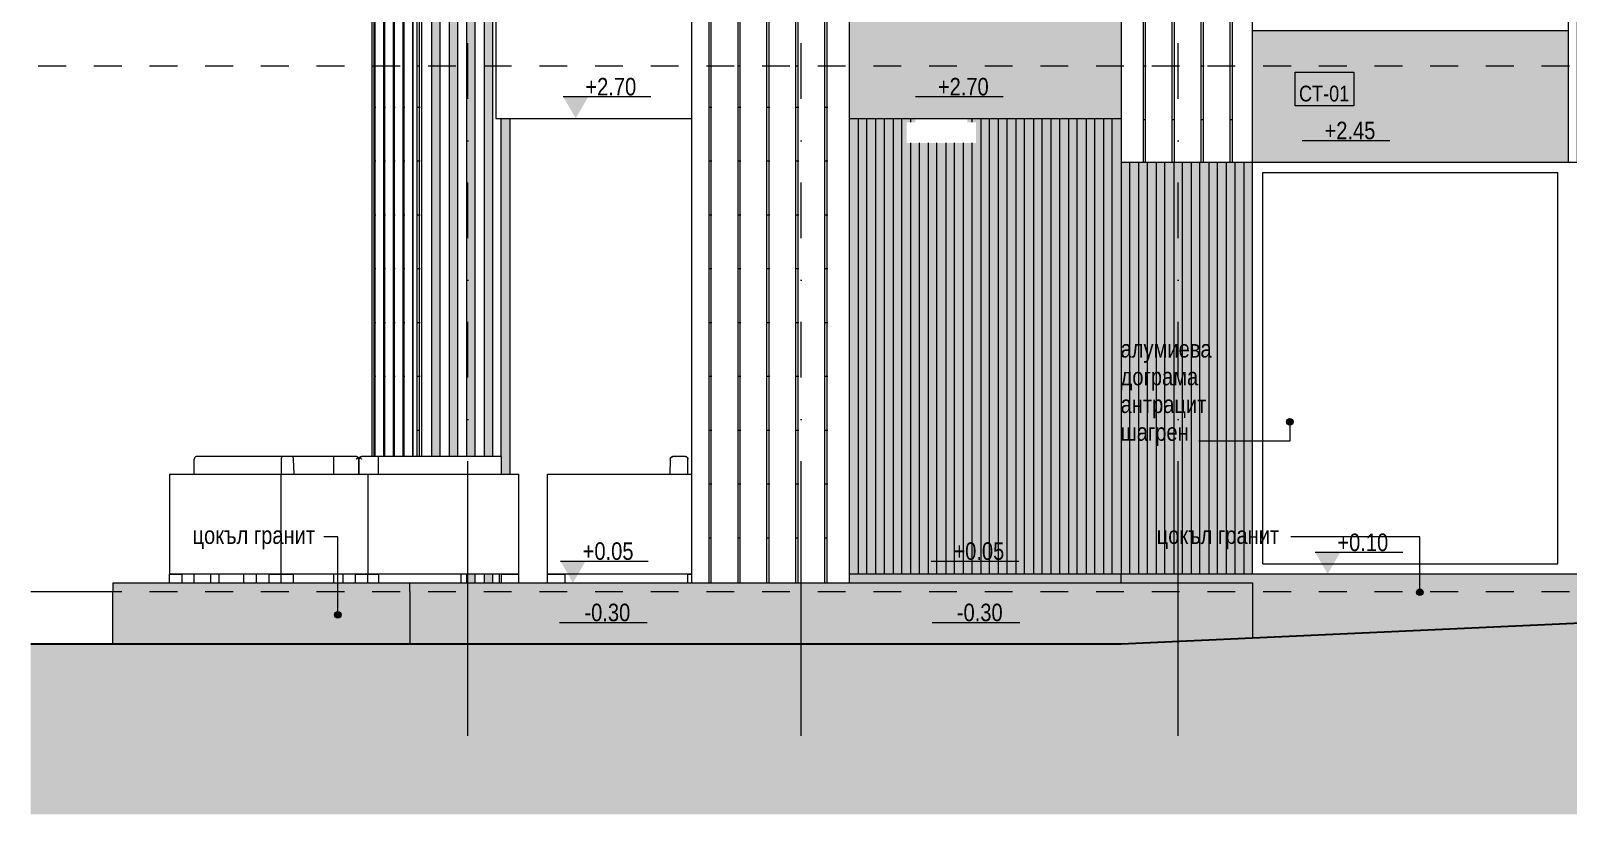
# Model space of a CAD drawing. Header units: centimetres. Extents: x -205 to 1393, y -127 to 835.
# Drawn here: x -205 to 672, y -127 to 320 of the extents above; entities that cross this region are included whole.
import ezdxf

# ---------------------------------------------------------------- set-up
doc = ezdxf.new("R2010")
doc.units = ezdxf.units.CM
doc.linetypes.add('Dash', pattern=[31.75, 15.875, -15.875])
doc.linetypes.add('Dash dot', pattern=[79.375, 31.75, -23.8125, 0, -23.8125])
for name, color, linetype, lineweight in [('A-ANNO-NOTE', 7, 'Continuous', 9), ('A-DETL-GENF', 7, 'Continuous', 9), ('A-FLOR', 7, 'Continuous', 9), ('A-FLOR-LEVL', 7, 'Continuous', 9), ('A-FLOR-PATT', 7, 'Continuous', 9), ('A-GLAZ', 7, 'Continuous', 5), ('A-GLAZ-CWMG', 7, 'Continuous', 9), ('A-WALL', 7, 'Continuous', 9), ('A-WALL-IDEN', 7, 'Continuous', 9), ('A-WALL-PATT', 7, 'Continuous', 9), ('G-ANNO-DIMS', 7, 'Continuous', 9), ('G-ANNO-TEXT', 7, 'Continuous', 9), ('I-FURN', 7, 'Continuous', 9), ('S-GRID', 7, 'Continuous', 9)]:
    doc.layers.add(name, color=color, linetype=linetype, lineweight=lineweight)
doc.layers.add('A-DETL', color=7, linetype='Continuous', lineweight=9, true_color=0x008000)
doc.styles.add('Arial Narrow', font='ARIALN.TTF', dxfattribs={"height": 10})
doc.styles.add('Arial Narrow_1', font='ARIALN.TTF', dxfattribs={"height": 9})
doc.styles.add('Arial Narrow_2', font='ARIALN.TTF', dxfattribs={"height": 10})
pattern_1 = [(0, (-3.79, 0), (5.51, 30.709), [0.27975, -5.231]), (90, (-9.3, 0), (-5.51, 30.709), [30.709, 0]), (90, (-8.876, 0), (-5.51, 30.709), [30.709, 0])]
pattern_2 = [(0, (-3.79, 300), (5.51, 30.709), [0.27975, -5.231]), (90, (-9.3, 300), (-5.51, 30.709), [30.709, 0]), (90, (-8.876, 300), (-5.51, 30.709), [30.709, 0])]

# ---------------------------------------------------------------- blocks, each defined once
blk = doc.blocks.new('Sofa-08 - 1400 x 800-1678489-ЗАПАД')
at = {"layer": 'I-FURN'}
for p, q in [((-19.51, 77), (-32.61, 77)), ((-18.01, 67), (-18.01, 75.5)), ((-18.01, 75.5), (-18.01, 67)), ((-18.01, 67), (-18.01, 75.5)), ((-6.91, 77), (-16.51, 77)), ((-98.01, 10), (-98.01, 5)), ((61.99, 10), (61.99, 5))]:
    blk.add_line(p, q, dxfattribs=at)
for points in [[(-18.47, 76.58), (-18.55, 76.65), (-18.71, 76.78), (-18.97, 76.91), (-19.24, 76.98), (-19.42, 77), (-19.51, 77)], [(-19.51, 75.56), (-19.42, 75.65), (-19.24, 75.83), (-18.97, 76.1), (-18.71, 76.35), (-18.55, 76.51), (-18.47, 76.58)], [(-18.01, 75.5), (-18.01, 75.6), (-18.03, 75.8), (-18.12, 76.09), (-18.27, 76.36), (-18.4, 76.51), (-18.47, 76.58)], [(-18.18, 76.19), (-18.19, 76.21), (-18.2, 76.23), (-18.21, 76.25)], [(-18.06, 75.89), (-18.07, 75.91), (-18.07, 75.93), (-18.08, 75.96)], [(-17.55, 76.58), (-17.62, 76.51), (-17.75, 76.36), (-17.9, 76.09), (-17.99, 75.8), (-18.01, 75.6), (-18.01, 75.5)], [(-17.94, 75.96), (-17.95, 75.93), (-17.95, 75.91), (-17.96, 75.89)], [(-17.81, 76.25), (-17.82, 76.23), (-17.83, 76.21), (-17.84, 76.19)], [(-16.51, 77), (-16.6, 77), (-16.78, 76.98), (-17.05, 76.91), (-17.31, 76.78), (-17.47, 76.65), (-17.55, 76.58)], [(-17.55, 76.58), (-17.47, 76.51), (-17.31, 76.35), (-17.05, 76.1), (-16.78, 75.83), (-16.6, 75.65), (-16.51, 75.56)]]:
    blk.add_open_spline(points, degree=3, dxfattribs=at)
blk = doc.blocks.new('Tisch-12 Garten - 1200 x 700-1680447-ЗАПАД')
at = {"layer": 'I-FURN'}
blk.add_line((40.09, 10), (40.09, 5), dxfattribs=at)
blk = doc.blocks.new('Sofa-10 - 900 x 700-1663874-ЗАПАД')
at = {"layer": 'I-FURN'}
for p, q in [((63.09, 77), (-6.91, 77)), ((-6.91, 75.5), (-6.91, 77)), ((-6.91, 67), (-6.91, 75.5)), ((63.09, 77), (63.09, 75.5)), ((63.09, 75.5), (63.09, 67)), ((-12.89, 67), (73.09, 67)), ((73.09, 10), (73.09, 67)), ((-12.89, 10), (-6.91, 10)), ((73.09, 10), (-12.89, 10)), ((-6.91, 10), (-6.91, 5)), ((63.09, 10), (73.09, 10)), ((63.09, 10), (63.09, 5)), ((73.09, 5), (73.09, 10))]:
    blk.add_line(p, q, dxfattribs=at)
blk = doc.blocks.new('Sofa-10 - 900 x 700-V18-ЗАПАД')
at = {"layer": 'I-FURN'}
for p, q in [((-32.61, 77), (-56.34, 77)), ((-32.61, 77), (-32.61, 75.5)), ((-32.61, 75.5), (-32.61, 67)), ((-102.61, 10), (-102.61, 5)), ((-32.61, 10), (-32.61, 5))]:
    blk.add_line(p, q, dxfattribs=at)
blk = doc.blocks.new('Sofa-08 - 1400 x 800-V19-ЗАПАД')
at = {"layer": 'I-FURN'}
for p, q in [((159.53, 75.56), (159.18, 67)), ((168.09, 77), (161.03, 77)), ((169.59, 67), (169.59, 75.5)), ((89.59, 10), (89.59, 67)), ((89.59, 67), (171.59, 67)), ((89.59, 10), (99.59, 10)), ((89.59, 5), (89.59, 10)), ((171.59, 10), (89.59, 10)), ((99.59, 5), (99.59, 10)), ((169.59, 10), (171.59, 10)), ((169.59, 5), (169.59, 10))]:
    blk.add_line(p, q, dxfattribs=at)
for centre, start, end in [((161.03, 75.5), 90, 177.67847), ((168.09, 75.5), 360, 90)]:
    blk.add_arc(centre, 1.5, start, end, dxfattribs=at)
for points, knots in [([(159.58, 75.9), (159.57, 75.88), (159.55, 75.76), (159.53, 75.65), (159.53, 75.56)], [0.6902808, 0.6902808, 0.6902808, 0.6902808, 0.75, 1, 1, 1, 1]), ([(159.53, 75.56), (159.53, 75.65), (159.55, 75.76), (159.57, 75.88), (159.58, 75.9)], [0, 0, 0, 0, 0.25, 0.3097192, 0.3097192, 0.3097192, 0.3097192]), ([(159.71, 76.23), (159.69, 76.18), (159.65, 76.11), (159.62, 76.03), (159.61, 75.99)], [0.3744563, 0.3744563, 0.3744563, 0.3744563, 0.5, 0.6016652, 0.6016652, 0.6016652, 0.6016652]), ([(159.61, 75.99), (159.62, 76.03), (159.65, 76.11), (159.69, 76.18), (159.71, 76.23)], [0.3983348, 0.3983348, 0.3983348, 0.3983348, 0.5, 0.6255437, 0.6255437, 0.6255437, 0.6255437]), ([(160.59, 76.94), (160.56, 76.93), (160.48, 76.9), (160.4, 76.86), (160.35, 76.84)], [0.3983348, 0.3983348, 0.3983348, 0.3983348, 0.5, 0.6255437, 0.6255437, 0.6255437, 0.6255437]), ([(160.35, 76.84), (160.4, 76.86), (160.48, 76.9), (160.56, 76.93), (160.59, 76.94)], [0.3744563, 0.3744563, 0.3744563, 0.3744563, 0.5, 0.6016652, 0.6016652, 0.6016652, 0.6016652]), ([(161.03, 77), (160.94, 77), (160.82, 76.99), (160.71, 76.97), (160.69, 76.96)], [0, 0, 0, 0, 0.25, 0.3097192, 0.3097192, 0.3097192, 0.3097192]), ([(160.69, 76.96), (160.71, 76.97), (160.82, 76.99), (160.94, 77), (161.03, 77)], [0.6902808, 0.6902808, 0.6902808, 0.6902808, 0.75, 1, 1, 1, 1]), ([(168.43, 76.96), (168.41, 76.96), (168.3, 76.99), (168.18, 77), (168.09, 77)], [0.6897634, 0.6897634, 0.6897634, 0.6897634, 0.75, 1, 1, 1, 1]), ([(168.09, 77), (168.18, 77), (168.3, 76.99), (168.41, 76.96), (168.43, 76.96)], [0, 0, 0, 0, 0.25, 0.3102366, 0.3102366, 0.3102366, 0.3102366]), ([(168.77, 76.83), (168.73, 76.86), (168.65, 76.89), (168.57, 76.92), (168.53, 76.93)], [0.375, 0.375, 0.375, 0.375, 0.5, 0.6011906, 0.6011906, 0.6011906, 0.6011906]), ([(168.53, 76.93), (168.57, 76.92), (168.65, 76.89), (168.73, 76.86), (168.77, 76.83)], [0.3988094, 0.3988094, 0.3988094, 0.3988094, 0.5, 0.625, 0.625, 0.625, 0.625]), ([(169.52, 75.94), (169.51, 75.98), (169.48, 76.05), (169.45, 76.12), (169.44, 76.15)], [0.3988094, 0.3988094, 0.3988094, 0.3988094, 0.5, 0.590919, 0.590919, 0.590919, 0.590919]), ([(169.44, 76.15), (169.45, 76.12), (169.48, 76.05), (169.51, 75.98), (169.52, 75.94)], [0.409081, 0.409081, 0.409081, 0.409081, 0.5, 0.6011906, 0.6011906, 0.6011906, 0.6011906]), ([(169.59, 75.5), (169.59, 75.59), (169.58, 75.71), (169.55, 75.82), (169.55, 75.85)], [0, 0, 0, 0, 0.25, 0.3102366, 0.3102366, 0.3102366, 0.3102366]), ([(169.55, 75.85), (169.55, 75.82), (169.58, 75.71), (169.59, 75.59), (169.59, 75.5)], [0.6897634, 0.6897634, 0.6897634, 0.6897634, 0.75, 1, 1, 1, 1])]:
    blk.add_open_spline(points, degree=3, knots=knots, dxfattribs=at)
for points in [[(159.99, 76.58), (159.91, 76.51), (159.85, 76.43), (159.79, 76.35)], [(159.79, 76.35), (159.85, 76.43), (159.91, 76.51), (159.99, 76.58)], [(160.23, 76.77), (160.14, 76.72), (160.06, 76.65), (159.99, 76.58)], [(159.99, 76.58), (160.06, 76.65), (160.14, 76.72), (160.23, 76.77)], [(169.15, 76.56), (169.07, 76.64), (168.99, 76.7), (168.9, 76.76)], [(168.9, 76.76), (168.99, 76.7), (169.07, 76.64), (169.15, 76.56)], [(169.34, 76.32), (169.29, 76.4), (169.22, 76.48), (169.15, 76.56)], [(169.15, 76.56), (169.22, 76.48), (169.29, 76.4), (169.34, 76.32)]]:
    blk.add_open_spline(points, degree=3, dxfattribs=at)
blk = doc.blocks.new('Sofa-10 - 900 x 700-V20-ЗАПАД')
at = {"layer": 'I-FURN'}
for p, q in [((-111.89, 67), (-111.89, 75.5)), ((-61.33, 77), (-110.83, 77)), ((-62.39, 75.5), (-62.39, 67)), ((-56.34, 77), (-61.33, 77)), ((-55.03, 67), (-55.28, 75.56)), ((-126.03, 67), (-62.39, 67)), ((-126.03, 67), (-126.03, 10)), ((-62.39, 10), (-62.39, 67)), ((-62.39, 67), (-12.89, 67)), ((-12.89, 67), (-12.89, 10)), ((-126.03, 10), (-118.96, 10)), ((-126.03, 5), (-126.03, 10)), ((-62.39, 10), (-126.03, 10)), ((-118.96, 10), (-118.96, 5)), ((-111.89, 5), (-111.89, 10)), ((-83.6, 5), (-83.6, 10)), ((-76.53, 5), (-76.53, 10)), ((-69.46, 10), (-62.39, 10)), ((-69.46, 10), (-69.46, 5)), ((-62.39, 10), (-55.32, 10)), ((-62.39, 5), (-62.39, 10)), ((-12.89, 10), (-62.39, 10)), ((-55.32, 5), (-55.32, 10)), ((-27.04, 5), (-27.04, 10)), ((-19.96, 10), (-12.89, 10)), ((-19.96, 5), (-19.96, 10)), ((-12.89, 5), (-12.89, 10))]:
    blk.add_line(p, q, dxfattribs=at)
for centre, start_param, end_param in [((-110.83, 75.5), 0, 1.570796), ((-61.33, 75.5), 0, 1.570796), ((-56.34, 75.5), 4.752907, 6.283185)]:
    blk.add_ellipse(centre, major_axis=(0, 1.5), ratio=0.707107, start_param=start_param, end_param=end_param, dxfattribs=at)
blk = doc.blocks.new('Rectangular Mullion - TEC_LAMEL-2326487-ЗАПАД')
at = {"layer": 'A-GLAZ-CWMG', "true_color": 0xcfc6ba}
blk.add_hatch(color=9, dxfattribs=at).paths.add_polyline_path([(269.33, 10), (271.59, 10), (271.59, 270), (266.59, 270), (266.59, 10)])
at = {"layer": 'A-GLAZ-CWMG'}
for p, q in [((266.59, 270), (266.59, 10)), ((271.59, 10), (271.59, 270)), ((271.59, 10), (266.59, 10))]:
    blk.add_line(p, q, dxfattribs=at)
blk = doc.blocks.new('Rectangular Mullion - TEC_LAMEL-V21-ЗАПАД')
at = {"layer": 'A-GLAZ-CWMG', "true_color": 0xcfc6ba}
h = blk.add_hatch(color=9, dxfattribs=at)
h.paths.add_polyline_path([(296.59, 10), (301.59, 10), (301.59, 256.03), (296.59, 256.03), (296.59, 30.21)])
h.paths.add_polyline_path([(296.59, 267.81), (299.24, 267.81), (299.24, 270), (296.59, 270)])
at = {"layer": 'A-GLAZ-CWMG'}
for p, q in [((296.59, 270), (296.59, 267.81)), ((296.59, 256.03), (296.59, 10)), ((301.59, 10), (301.59, 256.03)), ((301.59, 10), (296.59, 10))]:
    blk.add_line(p, q, dxfattribs=at)
blk = doc.blocks.new('Rectangular Mullion - TEC_LAMEL-V22-ЗАПАД')
at = {"layer": 'A-GLAZ-CWMG', "true_color": 0xcfc6ba}
blk.add_hatch(color=9, dxfattribs=at).paths.add_polyline_path([(306.59, 10), (311.59, 10), (311.59, 256.03), (306.59, 256.03), (306.59, 30.21)])
at = {"layer": 'A-GLAZ-CWMG'}
for p, q in [((306.59, 256.03), (306.59, 10)), ((311.59, 10), (311.59, 256.03)), ((311.59, 10), (306.59, 10))]:
    blk.add_line(p, q, dxfattribs=at)
blk = doc.blocks.new('Rectangular Mullion - TEC_LAMEL-V23-ЗАПАД')
at = {"layer": 'A-GLAZ-CWMG', "true_color": 0xcfc6ba}
h = blk.add_hatch(color=9, dxfattribs=at)
h.paths.add_polyline_path([(326.59, 10), (331.59, 10), (331.59, 256.03), (326.59, 256.03), (326.59, 30.21)])
h.paths.add_polyline_path([(328.93, 267.81), (331.59, 267.81), (331.59, 270), (328.93, 270)])
at = {"layer": 'A-GLAZ-CWMG'}
for p, q in [((331.59, 267.81), (331.59, 270)), ((326.59, 256.03), (326.59, 10)), ((331.59, 10), (331.59, 256.03)), ((331.59, 10), (326.59, 10))]:
    blk.add_line(p, q, dxfattribs=at)
blk = doc.blocks.new('Rectangular Mullion - TEC_LAMEL-2421523-ЗАПАД')
at = {"layer": 'A-GLAZ-CWMG', "true_color": 0xcfc6ba}
blk.add_hatch(color=9, dxfattribs=at).paths.add_polyline_path([(23.34, 77), (28.34, 77), (28.34, 540.25), (26.59, 540.25), (26.59, 545.18), (23.34, 545.18), (23.34, 80.66)])
at = {"layer": 'A-GLAZ-CWMG'}
for p, q in [((23.34, 545.18), (26.59, 545.18)), ((23.34, 545.18), (23.34, 77)), ((28.34, 77), (28.34, 540.25))]:
    blk.add_line(p, q, dxfattribs=at)
blk = doc.blocks.new('Rectangular Mullion - TEC_LAMEL-V24-ЗАПАД')
at = {"layer": 'A-GLAZ-CWMG', "true_color": 0xcfc6ba}
h = blk.add_hatch(color=9, dxfattribs=at)
h.paths.add_polyline_path([(48.34, 5), (48.34, 10), (43.34, 10), (43.34, 5), (44.56, 5)])
h.paths.add_polyline_path([(43.34, 77), (48.34, 77), (48.34, 540.25), (46.59, 540.25), (46.59, 545.18), (43.34, 545.18), (43.34, 82.49)])
at = {"layer": 'A-GLAZ-CWMG'}
for p, q in [((43.34, 545.18), (46.59, 545.18)), ((43.34, 545.18), (43.34, 77)), ((48.34, 77), (48.34, 540.25)), ((43.34, 10), (43.34, 5)), ((48.34, 5), (48.34, 10))]:
    blk.add_line(p, q, dxfattribs=at)
blk = doc.blocks.new('Rectangular Mullion - TEC_LAMEL-V25-ЗАПАД')
at = {"layer": 'A-GLAZ-CWMG', "true_color": 0xcfc6ba}
h = blk.add_hatch(color=9, dxfattribs=at)
h.paths.add_polyline_path([(58.34, 5), (58.34, 10), (53.34, 10), (53.34, 5)])
h.paths.add_polyline_path([(53.34, 77), (58.34, 77), (58.34, 540.25), (56.59, 540.25), (56.59, 545.18), (53.34, 545.18), (53.34, 83.41)])
at = {"layer": 'A-GLAZ-CWMG'}
for p, q in [((53.34, 545.18), (56.59, 545.18)), ((53.34, 545.18), (53.34, 77)), ((58.34, 77), (58.34, 540.25)), ((53.34, 10), (53.34, 5)), ((58.34, 5), (58.34, 10))]:
    blk.add_line(p, q, dxfattribs=at)
blk = doc.blocks.new('SINGLE - F - 180x252-2482068-ЗАПАД')
at = {"layer": 'A-GLAZ'}
for p, q in [((497.49, 15.9), (497.49, 239.1)), ((497.49, 239.1), (665.69, 239.1)), ((665.69, 15.9), (665.69, 239.1)), ((497.49, 15.9), (665.69, 15.9))]:
    blk.add_line(p, q, dxfattribs=at)
blk = doc.blocks.new('Rectangular Mullion - TEC_LAMEL-2421484-ЗАПАД')
at = {"layer": 'A-GLAZ-CWMG', "true_color": 0xcfc6ba}
blk.add_hatch(color=9, dxfattribs=at).paths.add_polyline_path([(63.09, 67), (68.09, 67), (68.09, 270), (63.09, 270), (63.09, 75.5)])
at = {"layer": 'A-GLAZ-CWMG'}
for p, q in [((63.09, 77), (63.09, 270)), ((68.09, 270), (68.09, 67))]:
    blk.add_line(p, q, dxfattribs=at)
blk = doc.blocks.new('Rectangular Mullion - TEC_LAMEL-2379041-ЗАПАД')
at = {"layer": 'A-GLAZ-CWMG', "true_color": 0xcfc6ba}
blk.add_hatch(color=9, dxfattribs=at).paths.add_polyline_path([(416.59, 10), (421.59, 10), (421.59, 245), (416.59, 245), (416.59, 10.55)])
at = {"layer": 'A-GLAZ-CWMG'}
for p, q in [((416.59, 245), (416.59, 10)), ((421.59, 10), (421.59, 245)), ((421.59, 10), (416.59, 10))]:
    blk.add_line(p, q, dxfattribs=at)
blk = doc.blocks.new('Spot Elevations - ELEVATION_PROJECT-150941-ЗАПАД')
at = {"layer": 'A-ANNO-NOTE'}
blk.add_hatch(color=256, dxfattribs=at).paths.add_polyline_path([(991.89, 748.17), (1006.2, 748.17), (999.05, 735.77)])
blk.add_line((991.89, 748.17), (1041.89, 748.17), dxfattribs=at)

msp = doc.modelspace()

# ---------------------------------------------------------------- hatches: boundary and pattern name
at = {"layer": 'A-DETL-GENF'}
h = msp.add_hatch(dxfattribs=at)
h.set_pattern_fill('FP4_62', color=256, style=0, pattern_type=2)
h.set_pattern_definition([(0, (1285.616, 0), (19.05, 19.05), [19.05, -19.05]), (0, (1285.616, 7.144), (19.05, 19.05), [19.05, -19.05]), (0, (1285.616, 14.287), (19.05, 19.05), [19.05, -19.05]), (90, (1287.997, 16.669), (-19.05, 19.05), [19.05, -19.05]), (90, (1295.141, 16.669), (-19.05, 19.05), [19.05, -19.05]), (90, (1302.284, 16.669), (-19.05, 19.05), [19.05, -19.05])])
h.paths.add_polyline_path([(294.3, -127.06), (1393.14, -127.06), (1393.14, 0), (1071.59, 0), (416.59, -30), (-205.17, -30), (-205.17, -127.06), (194.4, -127.06)])
at = {"layer": 'A-FLOR-PATT', "lineweight": 5, "true_color": 0xebebeb}
for points in [[(-5.38, 0), (11.09, 0), (11.09, 5), (-158.41, 5), (-158.41, 0), (-30.36, 0)], [(481.6, 0), (491.59, 0), (491.59, 5), (11.09, 5), (11.09, 0), (469.11, 0)]]:
    msp.add_hatch(color=7, dxfattribs=at).paths.add_polyline_path(points)
at = {"layer": 'A-WALL-PATT', "true_color": 0x8b8b8b}
h = msp.add_hatch(dxfattribs=at)
h.set_pattern_fill('FP4_57', color=252, style=0, pattern_type=2)
h.set_pattern_definition(pattern_2)
h.paths.add_polyline_path([(-5.38, 300), (12.9, 300), (12.9, 545.61), (16.59, 548.01), (16.59, 549.4), (18.71, 549.4), (26.59, 554.53), (26.59, 555.92), (28.71, 555.92), (36.59, 561.06), (36.59, 562.44), (38.71, 562.44), (46.59, 567.58), (46.59, 568.96), (48.71, 568.96), (56.59, 574.1), (56.59, 575.48), (58.71, 575.48), (61.14, 577.07), (94.19, 638), (-8.71, 570.9), (-8.71, 300)])
h = msp.add_hatch(dxfattribs=at)
h.set_pattern_fill('FP4_57', color=252, style=0, pattern_type=2)
h.set_pattern_definition(pattern_2)
h.paths.add_polyline_path([(-10.48, 300), (-8.71, 300), (-8.71, 570.9), (-10.48, 569.75), (-10.48, 376.22)])
h = msp.add_hatch(dxfattribs=at)
h.set_pattern_fill('FP4_54', color=252, style=0, pattern_type=2)
h.set_pattern_definition([(0, (280.67, 300), (16.51, 30.709), [0.8382, -15.672]), (90, (264.16, 300), (-16.51, 30.709), [30.709, 0]), (90, (265.43, 300), (-16.51, 30.709), [30.709, 0])])
h.paths.add_polyline_path([(171.59, 300), (261.59, 300), (261.59, 575.18), (171.59, 575.18), (171.59, 313.31)])
h = msp.add_hatch(dxfattribs=at)
h.set_pattern_fill('FP4_52', color=252, style=0, pattern_type=2)
h.set_pattern_definition([(0, (511.81, 300), (16.51, 30.709), [0.8382, -15.672]), (90, (495.3, 300), (-16.51, 30.709), [30.709, 0]), (90, (496.57, 300), (-16.51, 30.709), [30.709, 0])])
h.paths.add_polyline_path([(419.17, 245), (491.59, 245), (491.59, 552.99), (416.59, 552.99), (416.59, 245)])
h = msp.add_hatch(dxfattribs=at)
h.set_pattern_fill('FP4_51', color=252, style=0, pattern_type=2)
h.set_pattern_definition([(0, (957.58, 300), (16.51, 30.709), [0.8382, -15.672]), (90, (941.07, 300), (-16.51, 30.709), [30.709, 0]), (90, (942.34, 300), (-16.51, 30.709), [30.709, 0])])
h.paths.add_polyline_path([(671.59, 245), (946.59, 245), (946.59, 552.99), (671.59, 552.99), (671.59, 250.4)])
h = msp.add_hatch(dxfattribs=at)
h.set_pattern_fill('FP4_58', color=252, style=0, pattern_type=2)
h.set_pattern_definition([(0, (30.815, 300), (15.563, 30.709), [0.7901, -14.773]), (90, (15.252, 300), (-15.563, 30.709), [30.709, 0]), (90, (16.449, 300), (-15.563, 30.709), [30.709, 0])])
h.paths.add_polyline_path([(12.9, 300), (17.61, 300), (17.57, 540.25), (16.59, 540.25), (16.59, 545.61), (12.9, 545.61), (12.9, 376.22)])
at = {"layer": 'A-WALL-PATT', "true_color": 0x787878}
msp.add_hatch(color=8, dxfattribs=at).paths.add_polyline_path([(261.59, 270), (416.59, 270.06), (416.59, 325), (261.59, 325), (261.59, 273.99)])
at = {"layer": 'A-WALL-PATT', "lineweight": 5, "true_color": 0x787878}
msp.add_hatch(color=8, dxfattribs=at).paths.add_polyline_path([(491.59, 245), (671.59, 245), (671.59, 320), (491.59, 320), (491.59, 250.4)])
at = {"layer": 'A-WALL-PATT', "true_color": 0x8b8b8b}
h = msp.add_hatch(dxfattribs=at)
h.set_pattern_fill('FP4_55', color=252, style=0, pattern_type=2)
h.set_pattern_definition(pattern_1)
h.paths.add_polyline_path([(-10.48, 77), (-8.71, 77), (-8.71, 300), (-10.48, 300), (-10.48, 77.4)])
h = msp.add_hatch(dxfattribs=at)
h.set_pattern_fill('FP4_55', color=252, style=0, pattern_type=2)
h.set_pattern_definition(pattern_1)
h.paths.add_polyline_path([(-5.38, 77), (12.9, 77), (12.9, 300), (-8.71, 300), (-8.71, 77), (-6.91, 77)])
h = msp.add_hatch(dxfattribs=at)
h.set_pattern_fill('FP4_56', color=252, style=0, pattern_type=2)
h.set_pattern_definition([(0, (30.815, 0), (15.563, 30.709), [0.7901, -14.773]), (90, (15.252, 0), (-15.563, 30.709), [30.709, 0]), (90, (16.449, 0), (-15.563, 30.709), [30.709, 0])])
h.paths.add_polyline_path([(12.9, 77), (17.61, 77), (17.61, 300), (12.9, 300), (12.9, 79.7)])
h = msp.add_hatch(dxfattribs=at)
h.set_pattern_fill('FP4_53', color=252, style=0, pattern_type=2)
h.set_pattern_definition([(0, (280.67, 0), (16.51, 30.709), [0.8382, -15.672]), (90, (264.16, 0), (-16.51, 30.709), [30.709, 0]), (90, (265.43, 0), (-16.51, 30.709), [30.709, 0])])
h.paths.add_polyline_path([(171.59, 5), (261.59, 5), (261.59, 300), (171.59, 300), (171.59, 30.21)])
at = {"layer": 'A-WALL-PATT', "true_color": 0x787878}
h = msp.add_hatch(color=8, dxfattribs=at)
h.paths.add_polyline_path([(421.59, 10), (426.59, 10), (426.59, 245), (421.59, 245), (421.59, 10.55)])
h.paths.add_polyline_path([(989.09, 10), (989.09, 68), (984.09, 68), (984.09, 10), (987.32, 10)])
h.paths.add_polyline_path([(431.59, 10), (436.59, 10), (436.59, 245), (431.59, 245), (431.59, 14.49)])
h.paths.add_polyline_path([(441.59, 10), (446.59, 10), (446.59, 245), (441.59, 245), (441.59, 14.49)])
h.paths.add_polyline_path([(979.09, 10), (979.09, 68), (974.09, 68), (974.09, 10), (974.83, 10)])
h.paths.add_polyline_path([(969.09, 10), (969.09, 68), (964.09, 68), (964.09, 10), (968.59, 10)])
h.paths.add_polyline_path([(959.09, 10), (959.09, 68), (954.09, 68), (954.09, 10), (956.1, 10)])
h.paths.add_polyline_path([(949.09, 10), (949.09, 68), (941.59, 68), (941.59, 10), (943.61, 10)])
h.paths.add_polyline_path([(936.59, 10), (936.59, 245), (931.59, 245), (931.59, 10)])
h.paths.add_polyline_path([(926.59, 10), (926.59, 245), (921.59, 245), (921.59, 10)])
h.paths.add_polyline_path([(916.59, 10), (916.59, 245), (911.59, 245), (911.59, 10)])
h.paths.add_polyline_path([(906.59, 10), (906.59, 245), (901.59, 245), (901.59, 10), (906.15, 10)])
h.paths.add_polyline_path([(896.59, 10), (896.59, 245), (891.59, 245), (891.59, 10), (893.67, 10)])
h.paths.add_polyline_path([(886.59, 10), (886.59, 245), (881.59, 245), (881.59, 10)])
h.paths.add_polyline_path([(876.59, 10), (876.59, 245), (871.59, 245), (871.59, 10)])
h.paths.add_polyline_path([(866.59, 10), (866.59, 245), (861.59, 245), (861.59, 10)])
h.paths.add_polyline_path([(856.59, 10), (856.59, 245), (851.59, 245), (851.59, 10)])
h.paths.add_polyline_path([(741.59, 10), (741.59, 245), (736.59, 245), (736.59, 10), (737.58, 10)])
h.paths.add_polyline_path([(731.59, 10), (731.59, 245), (726.59, 245), (726.59, 10), (731.34, 10)])
h.paths.add_polyline_path([(721.59, 10), (721.59, 245), (716.59, 245), (716.59, 10), (718.85, 10)])
h.paths.add_polyline_path([(711.59, 10), (711.59, 245), (706.59, 245), (706.59, 10)])
h.paths.add_polyline_path([(701.59, 10), (701.59, 245), (696.59, 245), (696.59, 10)])
h.paths.add_polyline_path([(691.59, 10), (691.59, 245), (686.59, 245), (686.59, 10), (687.63, 10)])
h.paths.add_polyline_path([(451.59, 10), (456.59, 10), (456.59, 245), (451.59, 245), (451.59, 14.49)])
h.paths.add_polyline_path([(461.59, 10), (466.59, 10), (466.59, 245), (461.59, 245), (461.59, 10.55)])
h.paths.add_polyline_path([(681.59, 10), (681.59, 245), (676.59, 245), (676.59, 10), (681.39, 10)])
h.paths.add_polyline_path([(994.09, 10), (999.09, 10), (999.09, 68), (994.09, 68), (994.09, 10.55)])
h.paths.add_polyline_path([(471.59, 10), (476.59, 10), (476.59, 245), (471.59, 245), (471.59, 10.55)])
h.paths.add_polyline_path([(1004.09, 10), (1009.09, 10), (1009.09, 68), (1004.09, 68), (1004.09, 14.49)])
h.paths.add_polyline_path([(481.59, 10), (486.59, 10), (486.59, 245), (481.59, 245), (481.59, 10.55)])
h.paths.add_polyline_path([(1014.09, 10), (1019.09, 10), (1019.09, 68), (1014.09, 68), (1014.09, 10.55)])
h.paths.add_polyline_path([(1024.09, 10), (1029.09, 10), (1029.09, 68), (1024.09, 68), (1024.09, 10.55)])
h.paths.add_polyline_path([(1034.09, 10), (1039.09, 10), (1039.09, 68), (1034.09, 68), (1034.09, 10.55)])
h.paths.add_polyline_path([(1044.09, 10), (1049.09, 10), (1049.09, 68), (1044.09, 68), (1044.09, 10.55)])
h.paths.add_polyline_path([(1054.09, 10), (1059.09, 10), (1059.09, 68), (1054.09, 68), (1054.09, 10.55)])
h.paths.add_polyline_path([(1064.09, 10), (1071.59, 10), (1071.59, 68), (1064.09, 68), (1064.09, 14.49)])
h.paths.add_polyline_path([(1071.59, 218), (1071.59, 300), (1064.09, 300), (1064.09, 218), (1068.48, 218)])
h.paths.add_polyline_path([(999.09, 218), (999.09, 300), (994.09, 300), (994.09, 218)])
h.paths.add_polyline_path([(1004.09, 218), (1009.09, 218), (1009.09, 300), (1004.09, 300), (1004.09, 218.94)])
h.paths.add_polyline_path([(1059.09, 218), (1059.09, 300), (1054.09, 300), (1054.09, 218), (1055.99, 218)])
h.paths.add_polyline_path([(1014.09, 218), (1019.09, 218), (1019.09, 300), (1014.09, 300), (1014.09, 218.94)])
h.paths.add_polyline_path([(1024.09, 218), (1029.09, 218), (1029.09, 300), (1024.09, 300), (1024.09, 218.94)])
h.paths.add_polyline_path([(1034.09, 218), (1039.09, 218), (1039.09, 300), (1034.09, 300), (1034.09, 218.94)])
h.paths.add_polyline_path([(1044.09, 218), (1049.09, 218), (1049.09, 300), (1044.09, 300), (1044.09, 218.94)])
h.paths.add_polyline_path([(989.09, 218), (989.09, 300), (984.09, 300), (984.09, 218)])
h.paths.add_polyline_path([(979.09, 218), (979.09, 300), (974.09, 300), (974.09, 218)])
h.paths.add_polyline_path([(969.09, 218), (969.09, 300), (964.09, 300), (964.09, 218), (968.59, 218)])
h.paths.add_polyline_path([(959.09, 218), (959.09, 300), (954.09, 300), (954.09, 218), (956.1, 218)])
h.paths.add_polyline_path([(949.09, 218), (949.09, 300), (946.59, 300), (946.59, 245), (941.59, 245), (941.59, 218), (943.61, 218)])
h = msp.add_hatch(color=8, dxfattribs=at)
h.paths.add_polyline_path([(266.59, 10), (266.59, 270), (261.59, 270), (261.59, 10)])
h.paths.add_polyline_path([(396.59, 10), (396.59, 270), (391.59, 270), (391.59, 10), (394.19, 10)])
h.paths.add_polyline_path([(401.59, 10), (406.59, 10), (406.59, 270), (401.59, 270), (401.59, 14.49)])
h.paths.add_polyline_path([(276.59, 10), (276.59, 270), (271.59, 270), (271.59, 10)])
h.paths.add_polyline_path([(281.59, 10), (286.59, 10), (286.59, 270), (281.59, 270), (281.59, 14.49)])
h.paths.add_polyline_path([(291.59, 10), (296.59, 10), (296.59, 256.03), (294.23, 256.03), (294.23, 267.81), (296.59, 267.81), (296.59, 270), (291.59, 270), (291.59, 14.49)])
h.paths.add_polyline_path([(411.59, 10), (416.59, 10), (416.59, 270), (411.59, 270), (411.59, 14.49)])
h.paths.add_polyline_path([(386.59, 10), (386.59, 270), (381.59, 270), (381.59, 10)])
h.paths.add_polyline_path([(376.59, 10), (376.59, 270), (371.59, 270), (371.59, 10)])
h.paths.add_polyline_path([(366.59, 10), (366.59, 270), (361.59, 270), (361.59, 10)])
h.paths.add_polyline_path([(351.59, 10), (356.59, 10), (356.59, 270), (351.59, 270), (351.59, 14.49)])
h.paths.add_polyline_path([(346.59, 10), (346.59, 270), (341.59, 270), (341.59, 10), (344.25, 10)])
h.paths.add_polyline_path([(336.59, 10), (336.59, 270), (331.59, 270), (331.59, 267.81), (333.94, 267.81), (333.94, 256.03), (331.59, 256.03), (331.59, 10)])
h.paths.add_polyline_path([(321.59, 10), (326.59, 10), (326.59, 256.03), (321.59, 256.03), (321.59, 30.21)])
h.paths.add_polyline_path([(316.59, 10), (316.59, 256.03), (311.59, 256.03), (311.59, 10)])
h.paths.add_polyline_path([(306.59, 10), (306.59, 256.03), (301.59, 256.03), (301.59, 10)])
at = {"layer": 'A-WALL-PATT', "lineweight": 5, "true_color": 0xebebeb}
for points in [[(261.59, 5), (416.59, 5), (416.59, 10), (261.59, 10)], [(581.5, 0), (1071.59, 0), (1071.59, 10), (846.59, 10), (846.59, 8), (746.59, 8), (746.59, 10), (671.59, 10), (671.59, 8), (491.59, 8), (491.59, 10), (416.59, 10), (416.59, 5), (491.59, 5), (491.59, 0), (569.01, 0)], [(531.55, 8), (671.59, 8), (671.59, 10), (491.59, 10), (491.59, 8), (519.06, 8)], [(-158.41, -30), (11.09, -30), (11.09, 0), (-158.41, 0), (-158.41, -1.24)], [(11.09, -30), (416.59, -30), (491.59, -26.56), (491.59, 0), (11.09, 0), (11.09, -1.24)], [(491.59, -26.56), (1071.59, 0), (491.59, 0), (491.59, -1.24)]]:
    msp.add_hatch(color=7, dxfattribs=at).paths.add_polyline_path(points)
at = {"layer": 'G-ANNO-TEXT'}
h = msp.add_hatch(color=256, dxfattribs=at)
edge = h.paths.add_edge_path()
edge.add_arc((512.79, 96.87), 1.88, 0, 360)
h = msp.add_hatch(color=256, dxfattribs=at)
edge = h.paths.add_edge_path()
edge.add_arc((587.01, -0.4), 1.87, 0, 360)
h = msp.add_hatch(color=256, dxfattribs=at)
edge = h.paths.add_edge_path()
edge.add_arc((-30.11, -13.24), 1.87, 0, 360)

# ---------------------------------------------------------------- linework, layer by layer
at = {"layer": 'A-DETL', "color": 7, "lineweight": 30}
for p, q in [((1071.59, 0), (416.59, -30)), ((416.59, -30), (-205.17, -30))]:
    msp.add_line(p, q, dxfattribs=at)
at = {"layer": 'A-FLOR'}
for p, q in [((-205.17, 0), (-158.41, 0)), ((-158.41, 5), (491.59, 5)), ((-158.41, 5), (-158.41, 0)), ((11.09, 0), (11.09, 5)), ((491.59, 5), (491.59, 0))]:
    msp.add_line(p, q, dxfattribs=at)
at = {"layer": 'A-FLOR-LEVL', "linetype": 'Dash'}
for p, q in [((-200.89, 300), (1319.17, 300)), ((-200.89, 0), (1319.17, 0))]:
    msp.add_line(p, q, dxfattribs=at)
at = {"layer": 'A-WALL'}
for p, q in [((171.59, 575.18), (171.59, 5)), ((261.59, 575.18), (261.59, 5)), ((-10.48, 77), (-10.48, 559.88)), ((59.97, 553.81), (59.97, 270)), ((416.59, 552.99), (416.59, 245)), ((491.59, 245), (491.59, 553)), ((671.59, 553), (671.59, 245)), ((12.9, 77), (12.9, 545.61)), ((17.61, 540.25), (17.61, 77)), ((671.59, 320), (491.59, 320)), ((59.97, 270), (171.59, 270)), ((63.09, 77), (63.09, 270)), ((261.59, 270), (416.59, 270)), ((416.59, 245), (946.59, 245)), ((1071.59, 10), (261.59, 10)), ((416.59, 5), (416.59, 10)), ((-158.41, -30), (-158.41, 0)), ((11.09, 0), (11.09, -30)), ((491.59, 0), (491.59, -26.56))]:
    msp.add_line(p, q, dxfattribs=at)
at = {"layer": 'A-WALL-IDEN', "flags": 128}
msp.add_lwpolyline([(515.82, 296.28), (549.27, 296.28), (549.27, 277.08), (515.82, 277.08)], close=True, dxfattribs=at)
at = {"layer": 'G-ANNO-TEXT'}
for p, q in [((512.79, 96.87), (512.79, 85.9)), ((497.37, 85.9), (461.02, 85.9)), ((512.79, 85.9), (497.37, 85.9)), ((-30.11, 31.17), (-38.08, 31.17)), ((-30.11, -13.24), (-30.11, 31.17)), ((554.58, 31.17), (513.33, 31.17)), ((587.01, 31.17), (554.58, 31.17)), ((587.01, -0.4), (587.01, 31.17))]:
    msp.add_line(p, q, dxfattribs=at)
for centre, radius in [((512.79, 96.87), 1.88), ((587.01, -0.4), 1.87), ((-30.11, -13.24), 1.87)]:
    msp.add_circle(centre, radius, dxfattribs=at)
at = {"layer": 'S-GRID', "color": 1, "linetype": 'Dash dot', "lineweight": 18, "true_color": 0xff0000}
for p, q in [((44.09, 42.65), (44.09, 679.86)), ((234.09, 42.65), (234.09, 679.86)), ((449.09, 42.65), (449.09, 679.86))]:
    msp.add_line(p, q, dxfattribs=at)
at = {"layer": 'S-GRID', "color": 1, "lineweight": 18, "true_color": 0xff0000}
for p, q in [((44.09, -82.35), (44.09, 42.65)), ((234.09, -82.35), (234.09, 42.65)), ((449.09, -82.35), (449.09, 42.65))]:
    msp.add_line(p, q, dxfattribs=at)

# ---------------------------------------------------------------- block references
at = {"layer": 'A-GLAZ'}
msp.add_blockref('SINGLE - F - 180x252-2482068-ЗАПАД', (0, 0), dxfattribs=at)
at = {"layer": 'A-GLAZ-CWMG'}
for name, p in [('Rectangular Mullion - TEC_LAMEL-2421523-ЗАПАД', (0, 0)), ('Rectangular Mullion - TEC_LAMEL-2421523-ЗАПАД', (10, 0)), ('Rectangular Mullion - TEC_LAMEL-V24-ЗАПАД', (0, 0)), ('Rectangular Mullion - TEC_LAMEL-V25-ЗАПАД', (0, 0)), ('Rectangular Mullion - TEC_LAMEL-2421484-ЗАПАД', (0, 0)), ('Rectangular Mullion - TEC_LAMEL-2326487-ЗАПАД', (0, 0)), ('Rectangular Mullion - TEC_LAMEL-2326487-ЗАПАД', (10, 0)), ('Rectangular Mullion - TEC_LAMEL-2326487-ЗАПАД', (20, 0)), ('Rectangular Mullion - TEC_LAMEL-V21-ЗАПАД', (0, 0)), ('Rectangular Mullion - TEC_LAMEL-V23-ЗАПАД', (0, 0)), ('Rectangular Mullion - TEC_LAMEL-2326487-ЗАПАД', (70, 0)), ('Rectangular Mullion - TEC_LAMEL-2326487-ЗАПАД', (80, 0)), ('Rectangular Mullion - TEC_LAMEL-2326487-ЗАПАД', (90, 0)), ('Rectangular Mullion - TEC_LAMEL-2326487-ЗАПАД', (100, 0)), ('Rectangular Mullion - TEC_LAMEL-2326487-ЗАПАД', (110, 0)), ('Rectangular Mullion - TEC_LAMEL-2326487-ЗАПАД', (120, 0)), ('Rectangular Mullion - TEC_LAMEL-2326487-ЗАПАД', (130, 0)), ('Rectangular Mullion - TEC_LAMEL-2326487-ЗАПАД', (140, 0)), ('Rectangular Mullion - TEC_LAMEL-V22-ЗАПАД', (0, 0)), ('Rectangular Mullion - TEC_LAMEL-V22-ЗАПАД', (10, 0)), ('Rectangular Mullion - TEC_LAMEL-2379041-ЗАПАД', (0, 0)), ('Rectangular Mullion - TEC_LAMEL-2379041-ЗАПАД', (10, 0)), ('Rectangular Mullion - TEC_LAMEL-2379041-ЗАПАД', (20, 0)), ('Rectangular Mullion - TEC_LAMEL-2379041-ЗАПАД', (30, 0)), ('Rectangular Mullion - TEC_LAMEL-2379041-ЗАПАД', (40, 0)), ('Rectangular Mullion - TEC_LAMEL-2379041-ЗАПАД', (50, 0)), ('Rectangular Mullion - TEC_LAMEL-2379041-ЗАПАД', (60, 0)), ('Rectangular Mullion - TEC_LAMEL-2379041-ЗАПАД', (70, 0))]:
    msp.add_blockref(name, p, dxfattribs=at)
at = {"layer": 'G-ANNO-DIMS'}
for p in [(-893.45, -465.77), (-692.46, -465.77), (-471.96, -490.77), (-464.64, -725.77), (-895, -730.77), (-683.57, -730.77), (-895.47, -765.77), (-683.12, -765.77)]:
    msp.add_blockref('Spot Elevations - ELEVATION_PROJECT-150941-ЗАПАД', p, dxfattribs=at)
at = {"layer": 'I-FURN'}
for name in ['Sofa-10 - 900 x 700-V20-ЗАПАД', 'Sofa-10 - 900 x 700-V18-ЗАПАД', 'Sofa-08 - 1400 x 800-1678489-ЗАПАД', 'Sofa-10 - 900 x 700-1663874-ЗАПАД', 'Sofa-08 - 1400 x 800-V19-ЗАПАД', 'Tisch-12 Garten - 1200 x 700-1680447-ЗАПАД']:
    msp.add_blockref(name, (0, 0), dxfattribs=at)

# ---------------------------------------------------------------- texts
at = {"layer": 'A-WALL-IDEN', "insert": (532.37, 284.09), "char_height": 9, "width": 28.45, "attachment_point": 5, "line_spacing_factor": 0.949189, "style": 'Arial Narrow_1'}
msp.add_mtext('\\pt25.00002,50.00004,74.99997,99.99999,125.00001,150.00003,174.99996,199.99998,225,250.00002,275.00004,299.99997,324.99999,350.00001,375.00003,399.99996,424.99998,450,475.00002,500.00004,524.99997,549.99999,575.00001,600.00003,624.99996,649.99998,675,700.00002,725.00004,749.99997,774.99999,800.00001;СТ-01', dxfattribs=at)
at = {"layer": 'G-ANNO-DIMS', "char_height": 10, "attachment_point": 1, "line_spacing_factor": 0.974696, "style": 'Arial Narrow'}
for s, insert, width in [('+2.70', (111.11, 293.09), 34.7536), ('+2.70', (312.11, 293.09), 34.7536), ('+2.45', (532.61, 268.09), 34.7536), ('+0.05', (109.57, 28.09), 34.7536), ('+0.05', (320.99, 28.09), 34.7536), ('+0.10', (539.93, 33.09), 34.7536), ('-0.30', (110.58, -6.91), 31.1923), ('-0.30', (322.94, -6.91), 31.1923)]:
    msp.add_mtext(s, dxfattribs=dict(at, insert=insert, width=width))
at = {"layer": 'G-ANNO-TEXT', "char_height": 10, "line_spacing_factor": 0.949189, "style": 'Arial Narrow_2'}
for s, insert, width, attachment_point in [('\\pt15,30,45,60,75,90,105,120,135,150,165,180,195,210,225,240,255,270,285,300,315,330,345,360,375,390,405,420,435,450,465,480;алумиева дограма антрацит шагрен', (416.33, 143.51), 76.05, 1), ('\\pt15,30,45,60,75,90,105,120,135,150,165,180,195,210,225,240,255,270,285,300,315,330,345,360,375,390,405,420,435,450,465,480;цокъл гранит', (-43.06, 37.18), 112.8, 3), ('\\pt15,30,45,60,75,90,105,120,135,150,165,180,195,210,225,240,255,270,285,300,315,330,345,360,375,390,405,420,435,450,465,480;цокъл гранит', (436.89, 37.18), 112.8, 1)]:
    msp.add_mtext(s, dxfattribs=dict(at, insert=insert, width=width, attachment_point=attachment_point))

doc.saveas('drawing.dxf')
